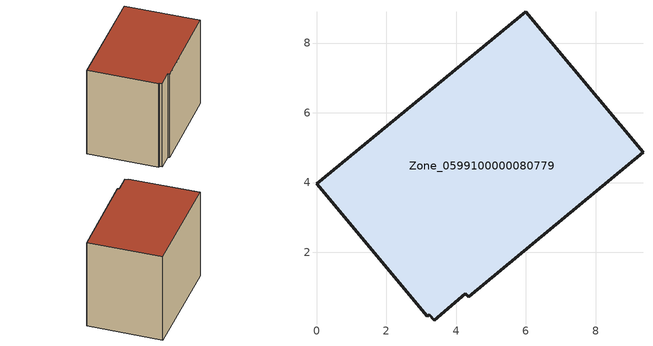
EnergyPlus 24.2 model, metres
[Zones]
Zone_0599100000080779
 floor ground (C_G): 3.37,0.05 3.23,0.21 3.17,0.17 0,3.97 6,8.9 9.36,4.87 4.37,0.72 4.27,0.81 z0
 wall outside (C_F): 4.37,0.72 9.36,4.87 6,8.9 0,3.97 3.17,0.17 3.23,0.21 3.37,0.05 4.27,0.81 4.37,0.72 z0:6.65
 roof outside (C_R): 3.23,0.21 3.37,0.05 4.27,0.81 4.37,0.72 9.36,4.87 6,8.9 0,3.97 3.17,0.17 z6.65
[BUILDING]
Pand.0599100000080779: North Axis=0; Terrain=City; Loads Convergence Tolerance Value=0.04; Temperature Convergence Tolerance Value=0.4; Solar Distribution=FullExterior; Maximum Number of Warmup Days=25; Minimum Number of Warmup Days=1
[Site:Location]
Rotterdam.The.Hague.AP_ZH_NLD Design_Conditions: Latitude=51.96; Longitude=4.45; Time Zone=1; Elevation=-4.5
[SITE:GROUNDTEMPERATURE:BUILDINGSURFACE]
18, 18, 18, 18, 18, 18, 18, 18, 18, 18, 18, 18
[MATERIAL] Thermal Absorptance=0.9; Solar Absorptance=0.7; Visible Absorptance=0.7
Name | Roughness | Thickness | Conductivity | Density | Specific Heat
G.TC.1946 | MediumSmooth | 0.15 | 1 | 540 | 1210
F.TC.1946 | Rough | 0.3 | 0.857143 | 1920 | 840
R.TC.1946 | MediumRough | 0.2 | 0.909091 | 1500 | 1000
[CONSTRUCTION]
C_G: G.TC.1946
C_F: F.TC.1946
C_R: R.TC.1946
[ZONE]
Zone_0599100000080779: Type=1; Multiplier=1; Ceiling Height=Autocalculate; Volume=Autocalculate; Floor Area=autocalculate; Part of Total Floor Area=Yes
[ZONEINFILTRATION:DESIGNFLOWRATE]
Infil_Zone_0599100000080779: Zone or ZoneList or Space or SpaceList=Zone_0599100000080779; Schedule=AlwaysOn; Design Flow Rate Calculation Method=Flow/Area; Flow Rate per Floor Area=0.003; Constant Term Coefficient=1; Temperature Term Coefficient=0; Velocity Term Coefficient=0; Velocity Squared Term Coefficient=0
[HVACTEMPLATE:ZONE:IDEALLOADSAIRSYSTEM]
Zone_0599100000080779: Maximum Heating Supply Air Temperature=50; Minimum Cooling Supply Air Temperature=13; Maximum Heating Supply Air Humidity Ratio=0.0156; Minimum Cooling Supply Air Humidity Ratio=0.0077; Heating Limit=NoLimit; Cooling Limit=NoLimit; Dehumidification Control Type=ConstantSensibleHeatRatio; Cooling Sensible Heat Ratio=0.7; Dehumidification Setpoint=60; Humidification Control Type=None; Humidification Setpoint=30; Outdoor Air Method=None; Outdoor Air Flow Rate per Person=0.00944; Outdoor Air Flow Rate per Zone Floor Area=0; Outdoor Air Flow Rate per Zone=0; Demand Controlled Ventilation Type=None; Outdoor Air Economizer Type=NoEconomizer; Heat Recovery Type=None; Sensible Heat Recovery Effectiveness=0.7; Latent Heat Recovery Effectiveness=0.65
[ZONECONTROL:THERMOSTAT]
ThermostatControl_Zone_0599100000080779: Zone or ZoneList=Zone_0599100000080779; Control Type Schedule=DualSetpointControlType; Control 1=Thermostat_Zone_0599100000080779; Temperature Difference Between Cutout And Setpoint=0
[THERMOSTATSETPOINT:DUALSETPOINT]
Thermostat_Zone_0599100000080779: Heating Setpoint Temperature Schedule=HeatingSetpoint_Zone_0599100000080779; Cooling Setpoint Temperature Schedule=CoolingSetpoint_Zone_0599100000080779
[SCHEDULE:COMPACT]
HeatingSetpoint_Zone_0599100000080779: Through: 12/31, For: AllDays, Until: 24:00, 21
CoolingSetpoint_Zone_0599100000080779: Through: 12/31, For: AllDays, Until: 24:00, 24
DualSetpointControlType: Through: 12/31, For: AllDays, Until: 24:00, 4
AlwaysOn: Through: 12/31, For: AllDays, Until: 24:00, 1
